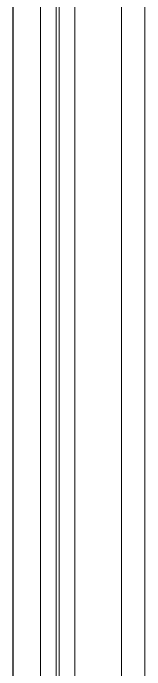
# Model space of a CAD drawing. Header units: millimetres. Extents: x 182 to 305, y 81 to 164.
# Drawn here: x 261.1889 to 261.2227, y 109.245 to 109.4138 of the extents above; entities that cross this region are included whole.
import ezdxf

# ---------------------------------------------------------------- set-up
doc = ezdxf.new("R2010")
doc.units = ezdxf.units.MM
doc.layers.add('Cascio-Perfil', color=7, linetype='Continuous')
doc.layers.add('Cascio-vidrio', color=7, linetype='Continuous', lineweight=9)

msp = doc.modelspace()

# ---------------------------------------------------------------- linework, layer by layer
at = {"layer": 'Cascio-Perfil', "color": 252, "ltscale": 0.8}
msp.add_line((261.188916, 108.936476, -1322.203034), (261.188916, 109.588853, -1322.203034), dxfattribs=at)
msp.add_line((261.188916, 108.936476, -1322.203034), (261.188916, 109.588853, -1322.203034), dxfattribs=at)
at = {"layer": 'Cascio-vidrio', "color": 252, "ltscale": 0.8}
for p, q in [((261.195936, 108.935076, -1322.203034), (261.195936, 109.587454, -1322.203034)), ((261.195936, 108.935076, -1322.203034), (261.195936, 109.587454, -1322.203034)), ((261.199936, 108.935076, -1322.203034), (261.199936, 109.587454, -1322.203034)), ((261.199936, 108.935076, -1322.203034), (261.199936, 109.587454, -1322.203034)), ((261.200696, 108.935076, -1322.203034), (261.200696, 109.587454, -1322.203034)), ((261.200696, 108.935076, -1322.203034), (261.200696, 109.587454, -1322.203034)), ((261.204695, 108.935076, -1322.203034), (261.204695, 109.587454, -1322.203034)), ((261.204695, 108.935076, -1322.203034), (261.204695, 109.587454, -1322.203034)), ((261.216694, 108.935076, -1322.203034), (261.216694, 109.587454, -1322.203034)), ((261.216694, 108.935076, -1322.203034), (261.216694, 109.587454, -1322.203034)), ((261.222694, 108.935076, -1322.203034), (261.222694, 109.587454, -1322.203034)), ((261.222694, 108.935076, -1322.203034), (261.222694, 109.587454, -1322.203034))]:
    msp.add_line(p, q, dxfattribs=at)

doc.saveas('drawing.dxf')
